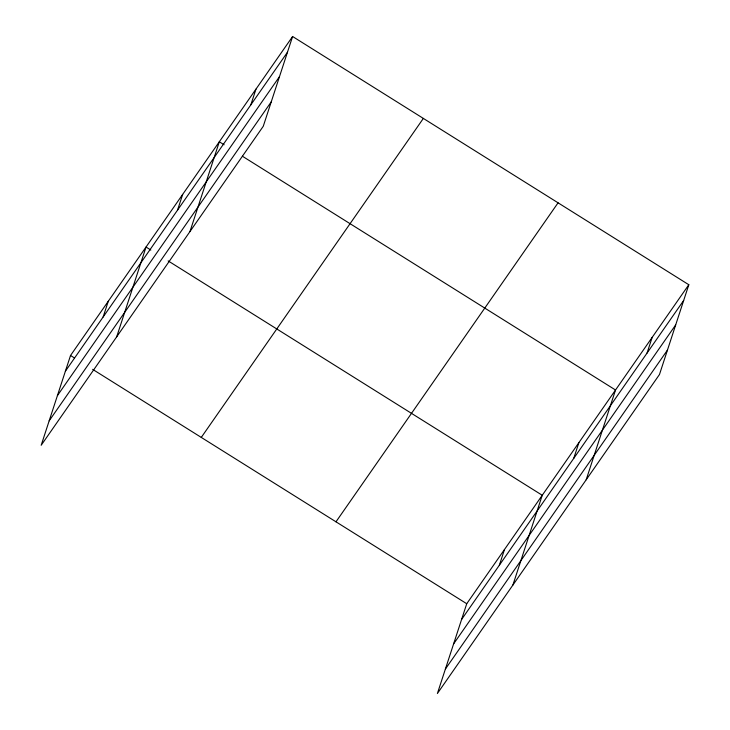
<?xml version="1.0" encoding="UTF-8"?>
<svg xmlns="http://www.w3.org/2000/svg" width="730" height="730" viewBox="0 0 730 730"><rect width="100%" height="100%" fill="white"/><g stroke="black" fill="none" stroke-linecap="round" stroke-linejoin="round"><path stroke-width="1.09" d="M292.602 36.5L70.527 355.492L41.181 445.263L263.265 126.272L292.602 36.5L688.819 284.737L659.473 374.508L437.398 693.5L466.735 603.728L688.819 284.737M103.14 316.993L108.277 301.262M116.691 336.804L146.036 247.032L150.836 250.043M177.536 210.13L182.673 194.399M189.973 231.538L219.319 141.766L224.128 144.777M250.819 104.864L255.965 89.133M499.347 565.23L504.494 549.498M512.898 585.04L542.244 495.268L168.146 260.893M573.743 458.367L578.89 442.635M586.19 479.774L615.527 390.002L242.396 156.22M647.036 353.101L652.173 337.37M65.381 371.223L287.465 52.232M57.396 395.66L279.48 76.659M49.175 420.827L271.25 101.835M201.279 437.407L423.354 118.415M335.982 521.813L558.067 202.821M461.597 619.46L683.672 300.468M453.613 643.887L675.688 324.896M445.382 669.063L667.457 350.071M70.527 355.492L74.369 357.901M92.637 369.344L466.735 603.728"/></g></svg>
